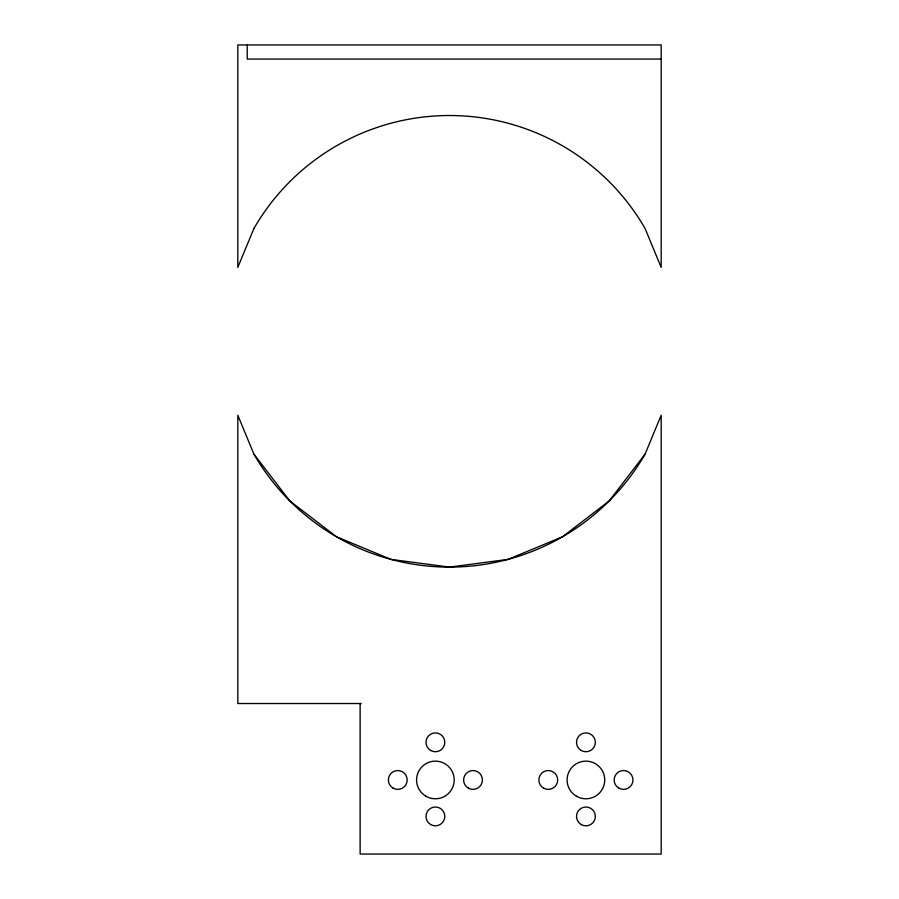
<?xml version="1.0" encoding="UTF-8"?>
<svg xmlns="http://www.w3.org/2000/svg" width="899" height="899" viewBox="0 0 899 899"><rect width="100%" height="100%" fill="white"/><g stroke="black" fill="none" stroke-linecap="round" stroke-linejoin="round"><path stroke-width="1.35" d="M361.184 703.524L237.819 703.524L237.819 415.237L253.956 454.209L289.838 500.968L336.597 536.849L391.065 559.403L449.5 567.1L507.935 559.403L562.403 536.849L609.162 500.968L645.044 454.209L661.181 415.237L661.181 854.05L360.128 854.05L360.128 703.524M661.181 59.064L247.225 59.064L247.225 44.95M645.044 454.209A225.795 225.795 0 0 1 253.956 454.209M253.956 228.413L237.819 267.374L237.819 44.95L661.181 44.95L661.181 267.374L645.044 228.413A225.795 225.795 0 0 0 253.956 228.413M581.215 824.563A9.406 9.406 0 0 0 595.329 816.416A9.406 9.406 0 0 0 581.215 808.268A9.406 9.406 0 0 0 581.215 824.563M576.506 796.256A18.812 18.812 0 0 0 604.735 779.961A18.812 18.812 0 0 0 576.506 763.667A18.812 18.812 0 0 0 576.506 796.256M543.58 788.108A9.406 9.406 0 0 0 557.695 779.961A9.406 9.406 0 0 0 543.58 771.814A9.406 9.406 0 0 0 543.58 788.108M618.849 788.108A9.406 9.406 0 0 0 632.963 779.961A9.406 9.406 0 0 0 618.849 771.814A9.406 9.406 0 0 0 618.849 788.108M581.215 750.474A9.406 9.406 0 0 0 595.329 742.327A9.406 9.406 0 0 0 581.215 734.18A9.406 9.406 0 0 0 581.215 750.474M430.688 750.474A9.406 9.406 0 0 0 444.791 742.327A9.406 9.406 0 0 0 430.688 734.18A9.406 9.406 0 0 0 430.688 750.474M468.312 788.108A9.406 9.406 0 0 0 482.426 779.961A9.406 9.406 0 0 0 468.312 771.814A9.406 9.406 0 0 0 468.312 788.108M393.054 788.108A9.406 9.406 0 0 0 407.168 779.961A9.406 9.406 0 0 0 393.054 771.814A9.406 9.406 0 0 0 393.054 788.108M425.98 796.256A18.812 18.812 0 0 0 454.209 779.961A18.812 18.812 0 0 0 425.98 763.667A18.812 18.812 0 0 0 425.98 796.256M430.688 824.563A9.406 9.406 0 0 0 444.791 816.416A9.406 9.406 0 0 0 430.688 808.268A9.406 9.406 0 0 0 430.688 824.563"/></g></svg>
